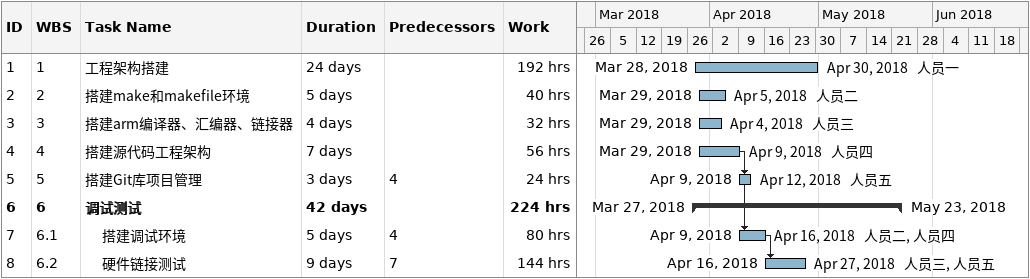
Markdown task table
| ID | WBS | Task | Duration | Start | Finish | Predecessors | Resources | Work (h) |
|---|---|---|---|---|---|---|---|---|
| 1 | 1 | 工程架构搭建 | 24d | 2018-03-28 | 2018-04-30 |  | 人员一 | 192 |
| 2 | 2 | 搭建make和makefile环境 | 5d | 2018-03-29 | 2018-04-05 |  | 人员二 | 40 |
| 3 | 3 | 搭建arm编译器、汇编器、链接器 | 4d | 2018-03-29 | 2018-04-04 |  | 人员三 | 32 |
| 4 | 4 | 搭建源代码工程架构 | 7d | 2018-03-29 | 2018-04-09 |  | 人员四 | 56 |
| 5 | 5 | 搭建Git库项目管理 | 3d | 2018-04-09 | 2018-04-12 | 4 | 人员五 | 24 |
| 6 | 6 | **调试测试** | 42d | 2018-03-27 | 2018-05-23 |  |  | 224 |
| 7 | 6.1 | 搭建调试环境 | 5d | 2018-04-09 | 2018-04-16 | 4 | 人员二, 人员四 | 80 |
| 8 | 6.2 | 硬件链接测试 | 9d | 2018-04-16 | 2018-04-27 | 7 | 人员三, 人员五 | 144 |
